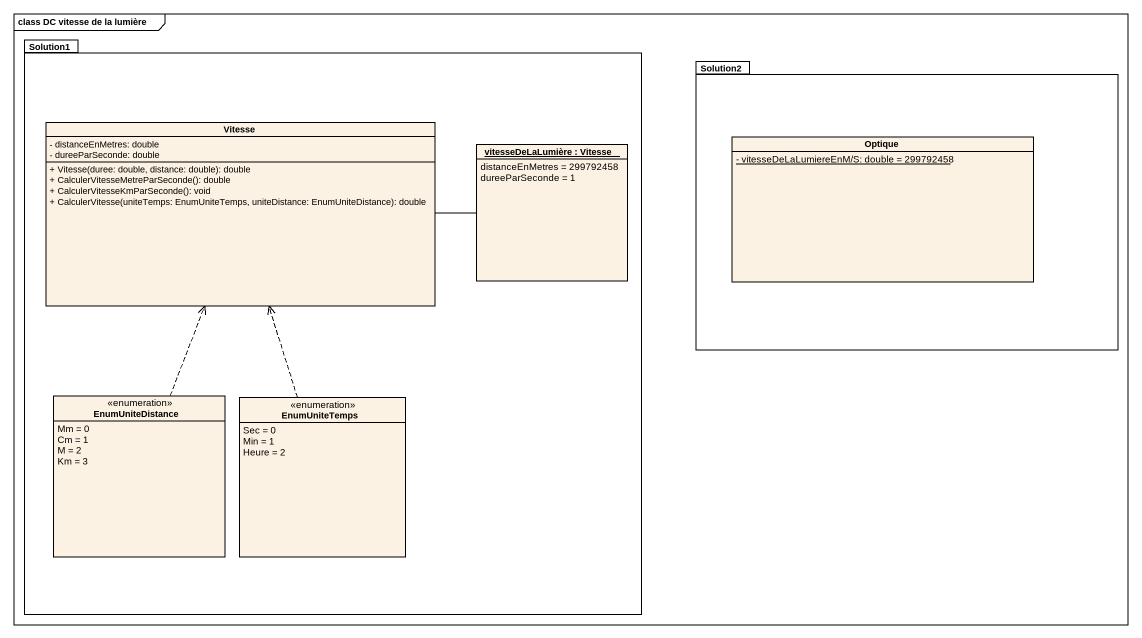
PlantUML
@startuml
mainframe class DC vitesse de la lumière
hide circle
hide empty members
skinparam classAttributeIconSize 0
package Solution1 {
  class Vitesse {
    - distanceEnMetres: double
    - dureeParSeconde: double
    + Vitesse(duree: double, distance: double): double
    + CalculerVitesseMetreParSeconde(): double
    + CalculerVitesseKmParSeconde(): void
    + CalculerVitesse(uniteTemps: EnumUniteTemps, uniteDistance: EnumUniteDistance): double
  }
  object "vitesseDeLaLumière : Vitesse" as vitesseDeLaLumière {
    distanceEnMetres = 299792458
    dureeParSeconde = 1
  }
  enum EnumUniteDistance {
    Mm = 0
    Cm = 1
    M = 2
    Km = 3
  }
  enum EnumUniteTemps {
    Sec = 0
    Min = 1
    Heure = 2
  }
}
package Solution2 {
  class Optique {
    {static} - vitesseDeLaLumiereEnM/S: double = 299792458
  }
}
vitesseDeLaLumière -left- Vitesse
EnumUniteDistance .up.> Vitesse
EnumUniteTemps .up.> Vitesse
@enduml
